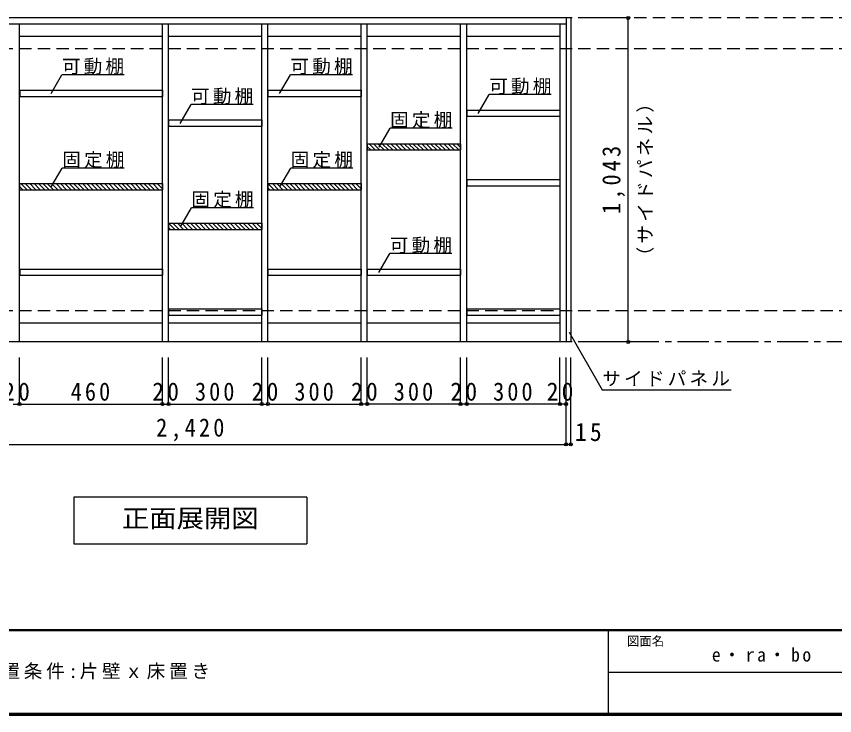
# Model space of a CAD drawing. Units: millimetres at full size, sheet at 1:20. Extents: x -3922 to 3878, y -2932 to 2722.
# Drawn here: x -1928 to 707, y -2864 to -613 of the extents above; entities that cross this region are included whole.
import ezdxf
from ezdxf.enums import TextEntityAlignment as Align

# ---------------------------------------------------------------- set-up
doc = ezdxf.new("R2010")
doc.units = ezdxf.units.MM
doc.header["$LTSCALE"] = 20
doc.header["$PDMODE"] = 32
doc.header["$PDSIZE"] = 10
doc.linetypes.add('CHAIN1', pattern=[8, 5, -1, 1, -1])
doc.linetypes.add('DASHED2', pattern=[3, 2, -1])
for name, color, linetype in [('0-2_本体', 2, 'Continuous'), ('0-3_固定棚', 3, 'Continuous'), ('0-7_桟木・巾木', 7, 'Continuous'), ('0-A_文字', 7, 'Continuous'), ('0-B_寸法', 7, 'Continuous'), ('0-C_ハッチ', 4, 'Continuous'), ('F-1_枠', 6, 'Continuous'), ('F-A_文字', 7, 'Continuous')]:
    doc.layers.add(name, color=color, linetype=linetype)
doc.styles.add('ＭＳ ゴシック', font='')
doc.styles.get('ＭＳ ゴシック').set_extended_font_data('MS Gothic')

msp = doc.modelspace()

# ---------------------------------------------------------------- linework, layer by layer
at = {"layer": '0-2_本体', "color": 3}
for p, q in [((-142.87, -618.27), (-2592.87, -618.27)), ((-157.87, -618.27), (-157.87, -1661.27)), ((-157.87, -638.27), (-2577.87, -638.27)), ((-1917.87, -1661.27), (-1917.87, -638.27)), ((-1457.87, -1661.27), (-1457.87, -638.27)), ((-1437.87, -1661.27), (-1437.87, -638.27)), ((-1137.87, -1661.27), (-1137.87, -638.27)), ((-1117.87, -1661.27), (-1117.87, -638.27)), ((-817.87, -1661.27), (-817.87, -638.27)), ((-797.87, -1661.27), (-797.87, -638.27)), ((-497.87, -1661.27), (-497.87, -638.27)), ((-477.87, -1661.27), (-477.87, -638.27)), ((-177.87, -638.27), (-177.87, -1661.27)), ((-142.87, -1661.27), (-2577.87, -1661.27))]:
    msp.add_line(p, q, dxfattribs=at)
at = {"layer": '0-2_本体'}
msp.add_line((-142.87, -618.27), (-142.87, -1661.27), dxfattribs=at)
at = {"layer": '0-3_固定棚'}
for p, q in [((-1916.87, -850.77), (-1457.87, -850.77)), ((-1457.87, -850.77), (-1457.87, -870.77)), ((-1117.87, -850.77), (-1117.87, -870.77)), ((-1117.87, -850.77), (-817.87, -850.77)), ((-817.87, -850.77), (-817.87, -870.77)), ((-1117.87, -870.77), (-817.87, -870.77)), ((-477.87, -914.77), (-477.87, -934.77)), ((-477.87, -914.77), (-177.87, -914.77)), ((-177.87, -914.77), (-177.87, -934.77)), ((-1437.87, -946.77), (-1437.87, -966.77)), ((-1437.87, -946.77), (-1137.87, -946.77)), ((-1137.87, -946.77), (-1137.87, -966.77)), ((-477.87, -934.77), (-177.87, -934.77)), ((-1437.87, -966.77), (-1137.87, -966.77)), ((-797.87, -1023.27), (-797.87, -1043.27)), ((-797.87, -1023.27), (-497.87, -1023.27)), ((-497.87, -1023.27), (-497.87, -1043.27)), ((-797.87, -1043.27), (-497.87, -1043.27)), ((-1917.87, -1151.27), (-1917.87, -1171.27)), ((-1917.87, -1151.27), (-1457.87, -1151.27)), ((-1457.87, -1151.27), (-1457.87, -1171.27)), ((-1117.87, -1151.27), (-1117.87, -1171.27)), ((-1117.87, -1151.27), (-817.87, -1151.27)), ((-817.87, -1151.27), (-817.87, -1171.27)), ((-477.87, -1138.77), (-477.87, -1158.77)), ((-477.87, -1138.77), (-177.87, -1138.77)), ((-477.87, -1158.77), (-177.87, -1158.77)), ((-177.87, -1138.77), (-177.87, -1158.77)), ((-1917.87, -1171.27), (-1457.87, -1171.27)), ((-1117.87, -1171.27), (-817.87, -1171.27)), ((-1437.87, -1279.27), (-1437.87, -1299.27)), ((-1437.87, -1279.27), (-1137.87, -1279.27)), ((-1137.87, -1279.27), (-1137.87, -1299.27)), ((-1437.87, -1299.27), (-1137.87, -1299.27)), ((-1916.87, -1426.77), (-1457.87, -1426.77)), ((-1457.87, -1426.77), (-1457.87, -1446.77)), ((-1117.87, -1426.77), (-1117.87, -1446.77)), ((-1117.87, -1426.77), (-817.87, -1426.77)), ((-1117.87, -1446.77), (-817.87, -1446.77)), ((-817.87, -1426.77), (-817.87, -1446.77)), ((-797.87, -1426.77), (-797.87, -1446.77)), ((-797.87, -1426.77), (-497.87, -1426.77)), ((-797.87, -1446.77), (-497.87, -1446.77)), ((-497.87, -1426.77), (-497.87, -1446.77)), ((-1437.87, -1554.77), (-1137.87, -1554.77)), ((-1437.87, -1554.77), (-1437.87, -1574.77)), ((-1437.87, -1574.77), (-1137.87, -1574.77)), ((-1137.87, -1554.77), (-1137.87, -1574.77)), ((-477.87, -1554.77), (-477.87, -1574.77)), ((-477.87, -1554.77), (-177.87, -1554.77)), ((-477.87, -1574.77), (-177.87, -1574.77)), ((-177.87, -1554.77), (-177.87, -1574.77))]:
    msp.add_line(p, q, dxfattribs=at)
for points in [[(-1916.87, -850.77), (-1916.87, -870.77), (-1457.87, -870.77)], [(-1916.87, -1426.77), (-1916.87, -1446.77), (-1457.87, -1446.77)]]:
    msp.add_lwpolyline(points, dxfattribs=at)
at = {"layer": '0-7_桟木・巾木'}
for p, q in [((-1457.87, -678.27), (-1917.87, -678.27)), ((-1137.87, -678.27), (-1437.87, -678.27)), ((-817.87, -678.27), (-1117.87, -678.27)), ((-497.87, -678.27), (-797.87, -678.27)), ((-177.87, -678.27), (-477.87, -678.27)), ((-1457.87, -1601.27), (-1917.87, -1601.27)), ((-1137.87, -1601.27), (-1437.87, -1601.27)), ((-817.87, -1601.27), (-1117.87, -1601.27)), ((-497.87, -1601.27), (-797.87, -1601.27)), ((-177.87, -1601.27), (-477.87, -1601.27))]:
    msp.add_line(p, q, dxfattribs=at)
at = {"layer": '0-A_文字'}
for p, q in [((-1816.3, -861.83), (-1781.29, -801.18)), ((-1581.29, -801.18), (-1781.29, -801.18)), ((-1080.54, -861.83), (-1045.52, -801.18)), ((-845.52, -801.18), (-1045.52, -801.18)), ((-440.54, -925.83), (-405.52, -865.18)), ((-205.52, -865.18), (-405.52, -865.18)), ((-1400.54, -957.83), (-1365.52, -897.18)), ((-1165.52, -897.18), (-1365.52, -897.18)), ((-759.54, -1034.33), (-724.52, -973.68)), ((-524.52, -973.68), (-724.52, -973.68)), ((-1815.3, -1162.33), (-1780.29, -1101.68)), ((-1580.29, -1101.68), (-1780.29, -1101.68)), ((-1079.54, -1162.33), (-1044.52, -1101.68)), ((-844.52, -1101.68), (-1044.52, -1101.68)), ((-1399.54, -1290.33), (-1364.52, -1229.68)), ((-1164.52, -1229.68), (-1364.52, -1229.68)), ((-760.54, -1437.83), (-725.52, -1377.18)), ((-525.52, -1377.18), (-725.52, -1377.18)), ((-148.49, -1630.43), (-41.41, -1815.9)), ((-41.41, -1815.9), (373.73, -1815.9)), ((-992.87, -2161.27), (-992.87, -2311.27)), ((-1742.87, -2311.27), (-992.87, -2311.27))]:
    msp.add_line(p, q, dxfattribs=at)
at = {"layer": '0-A_文字', "linetype": 'CHAIN1'}
msp.add_line((2381.17, -1661.27), (-2577.87, -1661.27), dxfattribs=at)
at = {"layer": '0-A_文字'}
msp.add_lwpolyline([(-992.87, -2161.27), (-1742.87, -2161.27), (-1742.87, -2311.27)], dxfattribs=at)
at = {"layer": '0-B_寸法', "color": 4, "linetype": 'DASHED2'}
for p, q in [((2381.17, -618.27), (-2577.87, -618.27)), ((2381.17, -718.27), (-2577.87, -718.27)), ((2381.17, -1561.27), (-2577.87, -1561.27))]:
    msp.add_line(p, q, dxfattribs=at)
at = {"layer": '0-B_寸法', "color": 4}
for p, q in [((42.13, -618.27), (-107.87, -618.27)), ((42.13, -1661.27), (42.13, -618.27)), ((42.13, -1661.27), (-107.87, -1661.27)), ((-1917.87, -1861.27), (-1917.87, -1711.27)), ((-1457.87, -1861.27), (-1457.87, -1711.27)), ((-1437.87, -1861.27), (-1437.87, -1711.27)), ((-1137.87, -1861.27), (-1137.87, -1711.27)), ((-1117.87, -1861.27), (-1117.87, -1711.27)), ((-817.87, -1861.27), (-817.87, -1711.27)), ((-797.87, -1861.27), (-797.87, -1711.27)), ((-497.87, -1861.27), (-497.87, -1711.27)), ((-477.87, -1861.27), (-477.87, -1711.27)), ((-177.87, -1861.27), (-177.87, -1711.27)), ((-157.87, -1861.27), (-157.87, -1711.27)), ((-142.87, -1991.27), (-142.87, -1711.27)), ((-1937.87, -1861.27), (-1917.87, -1861.27)), ((-1917.87, -1861.27), (-1457.87, -1861.27)), ((-1457.87, -1861.27), (-1437.87, -1861.27)), ((-1437.87, -1861.27), (-1137.87, -1861.27)), ((-1137.87, -1861.27), (-1117.87, -1861.27)), ((-797.87, -1861.27), (-817.87, -1861.27)), ((-497.87, -1861.27), (-797.87, -1861.27)), ((-477.87, -1861.27), (-497.87, -1861.27)), ((-177.87, -1861.27), (-477.87, -1861.27)), ((-157.87, -1861.27), (-177.87, -1861.27)), ((-157.87, -1991.27), (-157.87, -1861.27)), ((-157.87, -1991.27), (-157.87, -1861.27)), ((-2577.87, -1991.27), (-157.87, -1991.27)), ((-142.87, -1991.27), (-157.87, -1991.27))]:
    msp.add_line(p, q, dxfattribs=at)
msp.add_lwpolyline([(-1117.87, -1861.27), (-817.87, -1861.27), (-817.87, -1711.27)], dxfattribs=at)
at = {"layer": '0-B_寸法'}
for p in [(42.13, -618.27), (42.13, -1661.27), (-1917.87, -1861.27), (-1457.87, -1861.27), (-1437.87, -1861.27), (-1137.87, -1861.27), (-1117.87, -1861.27), (-817.87, -1861.27), (-797.87, -1861.27), (-497.87, -1861.27), (-477.87, -1861.27), (-177.87, -1861.27), (-157.87, -1861.27), (-157.87, -1991.27), (-142.87, -1991.27)]:
    msp.add_point(p, dxfattribs=at)
at = {"layer": '0-C_ハッチ'}
for p, q in [((-772.45, -1043.27), (-792.45, -1023.27)), ((-758.31, -1043.27), (-778.31, -1023.27)), ((-744.17, -1043.27), (-764.17, -1023.27)), ((-730.02, -1043.27), (-750.02, -1023.27)), ((-715.88, -1043.27), (-735.88, -1023.27)), ((-701.74, -1043.27), (-721.74, -1023.27)), ((-687.6, -1043.27), (-707.6, -1023.27)), ((-673.46, -1043.27), (-693.46, -1023.27)), ((-659.31, -1043.27), (-679.31, -1023.27)), ((-645.17, -1043.27), (-665.17, -1023.27)), ((-631.03, -1043.27), (-651.03, -1023.27)), ((-616.89, -1043.27), (-636.89, -1023.27)), ((-602.74, -1043.27), (-622.74, -1023.27)), ((-588.6, -1043.27), (-608.6, -1023.27)), ((-574.46, -1043.27), (-594.46, -1023.27)), ((-560.32, -1043.27), (-580.32, -1023.27)), ((-546.18, -1043.27), (-566.18, -1023.27)), ((-532.03, -1043.27), (-552.03, -1023.27)), ((-517.89, -1043.27), (-537.89, -1023.27)), ((-503.75, -1043.27), (-523.75, -1023.27)), ((-497.87, -1035.01), (-509.61, -1023.27)), ((-786.59, -1043.27), (-797.87, -1032)), ((-1893.28, -1171.27), (-1913.28, -1151.27)), ((-1879.14, -1171.27), (-1899.14, -1151.27)), ((-1865, -1171.27), (-1885, -1151.27)), ((-1850.86, -1171.27), (-1870.86, -1151.27)), ((-1836.71, -1171.27), (-1856.71, -1151.27)), ((-1822.57, -1171.27), (-1842.57, -1151.27)), ((-1808.43, -1171.27), (-1828.43, -1151.27)), ((-1794.29, -1171.27), (-1814.29, -1151.27)), ((-1780.15, -1171.27), (-1800.15, -1151.27)), ((-1766, -1171.27), (-1786, -1151.27)), ((-1751.86, -1171.27), (-1771.86, -1151.27)), ((-1737.72, -1171.27), (-1757.72, -1151.27)), ((-1723.58, -1171.27), (-1743.58, -1151.27)), ((-1709.44, -1171.27), (-1729.44, -1151.27)), ((-1695.29, -1171.27), (-1715.29, -1151.27)), ((-1681.15, -1171.27), (-1701.15, -1151.27)), ((-1667.01, -1171.27), (-1687.01, -1151.27)), ((-1652.87, -1171.27), (-1672.87, -1151.27)), ((-1638.72, -1171.27), (-1658.72, -1151.27)), ((-1624.58, -1171.27), (-1644.58, -1151.27)), ((-1610.44, -1171.27), (-1630.44, -1151.27)), ((-1596.3, -1171.27), (-1616.3, -1151.27)), ((-1582.16, -1171.27), (-1602.16, -1151.27)), ((-1568.01, -1171.27), (-1588.01, -1151.27)), ((-1553.87, -1171.27), (-1573.87, -1151.27)), ((-1539.73, -1171.27), (-1559.73, -1151.27)), ((-1525.59, -1171.27), (-1545.59, -1151.27)), ((-1511.45, -1171.27), (-1531.45, -1151.27)), ((-1497.3, -1171.27), (-1517.3, -1151.27)), ((-1483.16, -1171.27), (-1503.16, -1151.27)), ((-1469.02, -1171.27), (-1489.02, -1151.27)), ((-1457.87, -1168.28), (-1474.88, -1151.27)), ((-1457.87, -1154.14), (-1460.73, -1151.27)), ((-1097.72, -1171.27), (-1117.72, -1151.27)), ((-1083.58, -1171.27), (-1103.58, -1151.27)), ((-1069.44, -1171.27), (-1089.44, -1151.27)), ((-1055.29, -1171.27), (-1075.29, -1151.27)), ((-1041.15, -1171.27), (-1061.15, -1151.27)), ((-1027.01, -1171.27), (-1047.01, -1151.27)), ((-1012.87, -1171.27), (-1032.87, -1151.27)), ((-998.72, -1171.27), (-1018.72, -1151.27)), ((-984.58, -1171.27), (-1004.58, -1151.27)), ((-970.44, -1171.27), (-990.44, -1151.27)), ((-956.3, -1171.27), (-976.3, -1151.27)), ((-942.16, -1171.27), (-962.16, -1151.27)), ((-928.01, -1171.27), (-948.01, -1151.27)), ((-913.87, -1171.27), (-933.87, -1151.27)), ((-899.73, -1171.27), (-919.73, -1151.27)), ((-885.59, -1171.27), (-905.59, -1151.27)), ((-871.45, -1171.27), (-891.45, -1151.27)), ((-857.3, -1171.27), (-877.3, -1151.27)), ((-843.16, -1171.27), (-863.16, -1151.27)), ((-829.02, -1171.27), (-849.02, -1151.27)), ((-817.87, -1168.28), (-834.88, -1151.27)), ((-817.87, -1154.14), (-820.73, -1151.27)), ((-1907.43, -1171.27), (-1917.87, -1160.83)), ((-1111.86, -1171.27), (-1117.87, -1165.26)), ((-1417.72, -1299.27), (-1437.72, -1279.27)), ((-1403.58, -1299.27), (-1423.58, -1279.27)), ((-1389.44, -1299.27), (-1409.44, -1279.27)), ((-1375.29, -1299.27), (-1395.29, -1279.27)), ((-1361.15, -1299.27), (-1381.15, -1279.27)), ((-1347.01, -1299.27), (-1367.01, -1279.27)), ((-1332.87, -1299.27), (-1352.87, -1279.27)), ((-1318.72, -1299.27), (-1338.72, -1279.27)), ((-1304.58, -1299.27), (-1324.58, -1279.27)), ((-1290.44, -1299.27), (-1310.44, -1279.27)), ((-1276.3, -1299.27), (-1296.3, -1279.27)), ((-1262.16, -1299.27), (-1282.16, -1279.27)), ((-1248.01, -1299.27), (-1268.01, -1279.27)), ((-1233.87, -1299.27), (-1253.87, -1279.27)), ((-1219.73, -1299.27), (-1239.73, -1279.27)), ((-1205.59, -1299.27), (-1225.59, -1279.27)), ((-1191.45, -1299.27), (-1211.45, -1279.27)), ((-1177.3, -1299.27), (-1197.3, -1279.27)), ((-1163.16, -1299.27), (-1183.16, -1279.27)), ((-1149.02, -1299.27), (-1169.02, -1279.27)), ((-1137.87, -1296.28), (-1154.88, -1279.27)), ((-1137.87, -1282.14), (-1140.73, -1279.27)), ((-1431.86, -1299.27), (-1437.87, -1293.26))]:
    msp.add_line(p, q, dxfattribs=at)
at = {"layer": 'F-1_枠'}
for p, q in [((3877.97, -2587.71), (-3922.03, -2587.71)), ((3877.97, -2591.04), (-3922.03, -2591.04)), ((-22.03, -2591.04), (-22.03, -2857.71)), ((-22.03, -2724.37), (3871.3, -2724.38)), ((3877.97, -2857.71), (-3922.03, -2857.71)), ((3877.97, -2861.04), (-3922.03, -2861.04)), ((3877.97, -2864.37), (-3922.03, -2864.37))]:
    msp.add_line(p, q, dxfattribs=at)

# ---------------------------------------------------------------- texts
at = {"layer": '0-A_文字', "style": 'ＭＳ ゴシック', "width": 1.1}
msp.add_text('正面展開図', height=58.65, dxfattribs=at).set_placement((-1587.87, -2276.27), align=Align.BOTTOM_LEFT)
at = {"layer": '0-A_文字', "char_height": 43.99, "attachment_point": 7, "style": 'ＭＳ ゴシック'}
for s, insert in [('\\T1.17;可動棚', (-1781.29, -801.18)), ('\\T1.17;可動棚', (-1045.52, -801.18)), ('\\T1.17;可動棚', (-405.52, -865.18)), ('\\T1.17;可動棚', (-1365.52, -897.18)), ('\\T1.17;固定棚', (-724.52, -973.68)), ('\\T1.17;固定棚', (-1780.29, -1101.68)), ('\\T1.17;固定棚', (-1044.52, -1101.68)), ('\\T1.17;固定棚', (-1364.52, -1229.68)), ('\\T1.17;可動棚', (-725.52, -1377.18)), ('\\T1.17;サイドパネル', (-41.41, -1803.95))]:
    msp.add_mtext(s, dxfattribs=dict(at, insert=insert))
at = {"layer": '0-B_寸法', "attachment_point": 7, "rotation": 90, "style": 'ＭＳ ゴシック'}
for s, insert, char_height in [('\\T1.17;（サイドパネル）', (124.63, -1414.77), 43.99), ('\\T1.28;\\W0.9;1,043', (32.13, -1249.77), 58.65)]:
    msp.add_mtext(s, dxfattribs=dict(at, insert=insert, char_height=char_height))
at = {"layer": '0-B_寸法', "char_height": 58.65, "attachment_point": 7, "style": 'ＭＳ ゴシック'}
for s, insert in [('\\T1.27;\\W0.95;20', (-1970.37, -1851.27)), ('\\T1.27;\\W0.9;460', (-1752.87, -1851.27)), ('\\T1.27;\\W0.95;20', (-1490.37, -1851.27)), ('\\T1.27;\\W0.9;300', (-1352.87, -1851.27)), ('\\T1.27;\\W0.95;20', (-1170.37, -1851.27)), ('\\T1.27;\\W0.9;300', (-1032.87, -1851.27)), ('\\T1.27;\\W0.95;20', (-850.37, -1851.27)), ('\\T1.27;\\W0.9;300', (-712.87, -1851.27)), ('\\T1.27;\\W0.95;20', (-530.37, -1851.27)), ('\\T1.27;\\W0.9;300', (-392.87, -1851.27)), ('\\T1.27;\\W0.95;20', (-220.37, -1851.27)), ('\\T1.28;\\W0.9;2,420', (-1477.87, -1981.27)), ('\\T1.27;\\W0.95;15', (-129.4, -1981.27))]:
    msp.add_mtext(s, dxfattribs=dict(at, insert=insert))
at = {"layer": 'F-A_文字', "style": 'ＭＳ ゴシック'}
msp.add_text('図面名', height=29.33, dxfattribs=at).set_placement((37.97, -2647.71), align=Align.BOTTOM_LEFT)
at = {"layer": 'F-A_文字', "char_height": 43.99, "attachment_point": 7, "style": 'ＭＳ ゴシック'}
for s, insert in [('\\T1.28;\\W0.95;e・ra・bo', (311.3, -2691.04)), ('\\T1.2;ｅ･ｒａ･ｂｏ\u3000間口2,420㎜\u3000奥行150㎜\u3000設置条件:片壁ｘ床置き', (-3415.36, -2754.37))]:
    msp.add_mtext(s, dxfattribs=dict(at, insert=insert))

doc.saveas('drawing.dxf')
